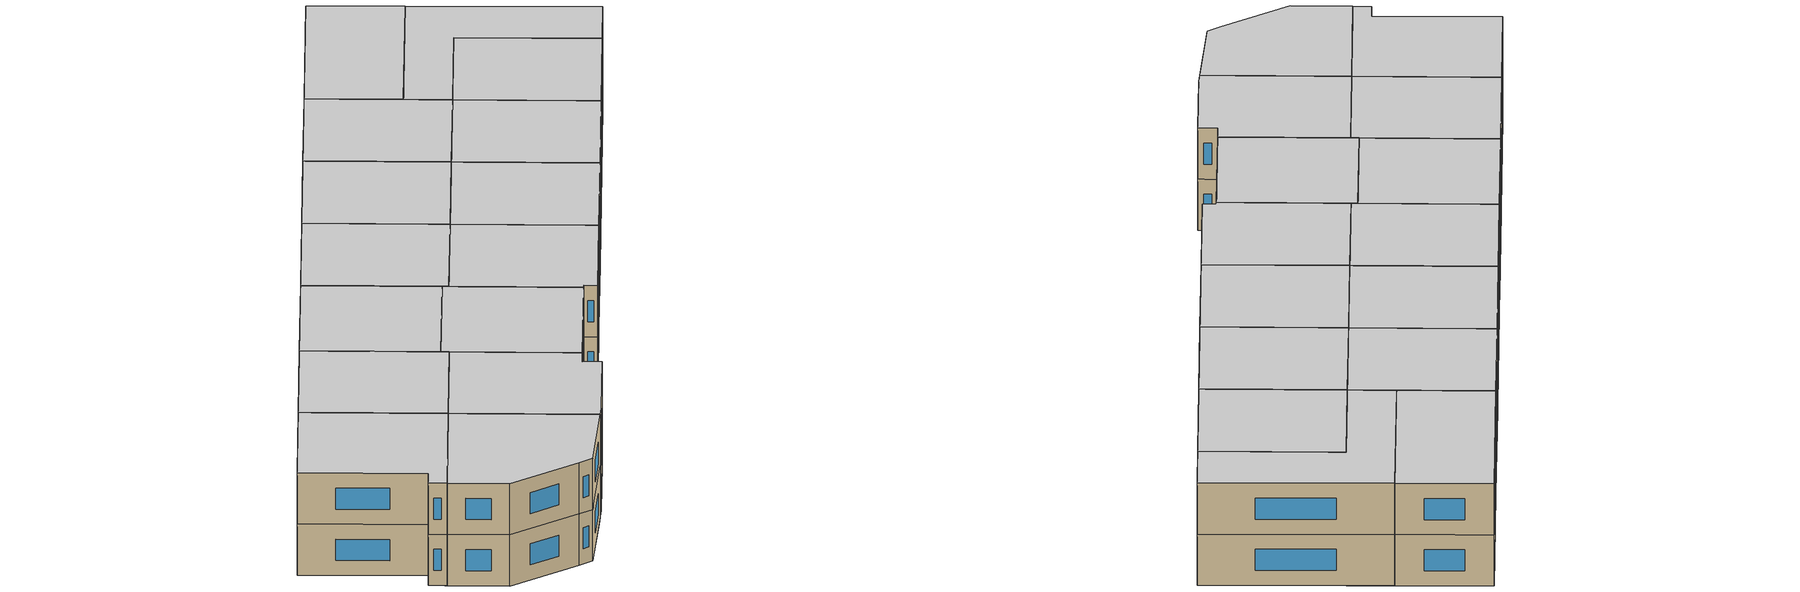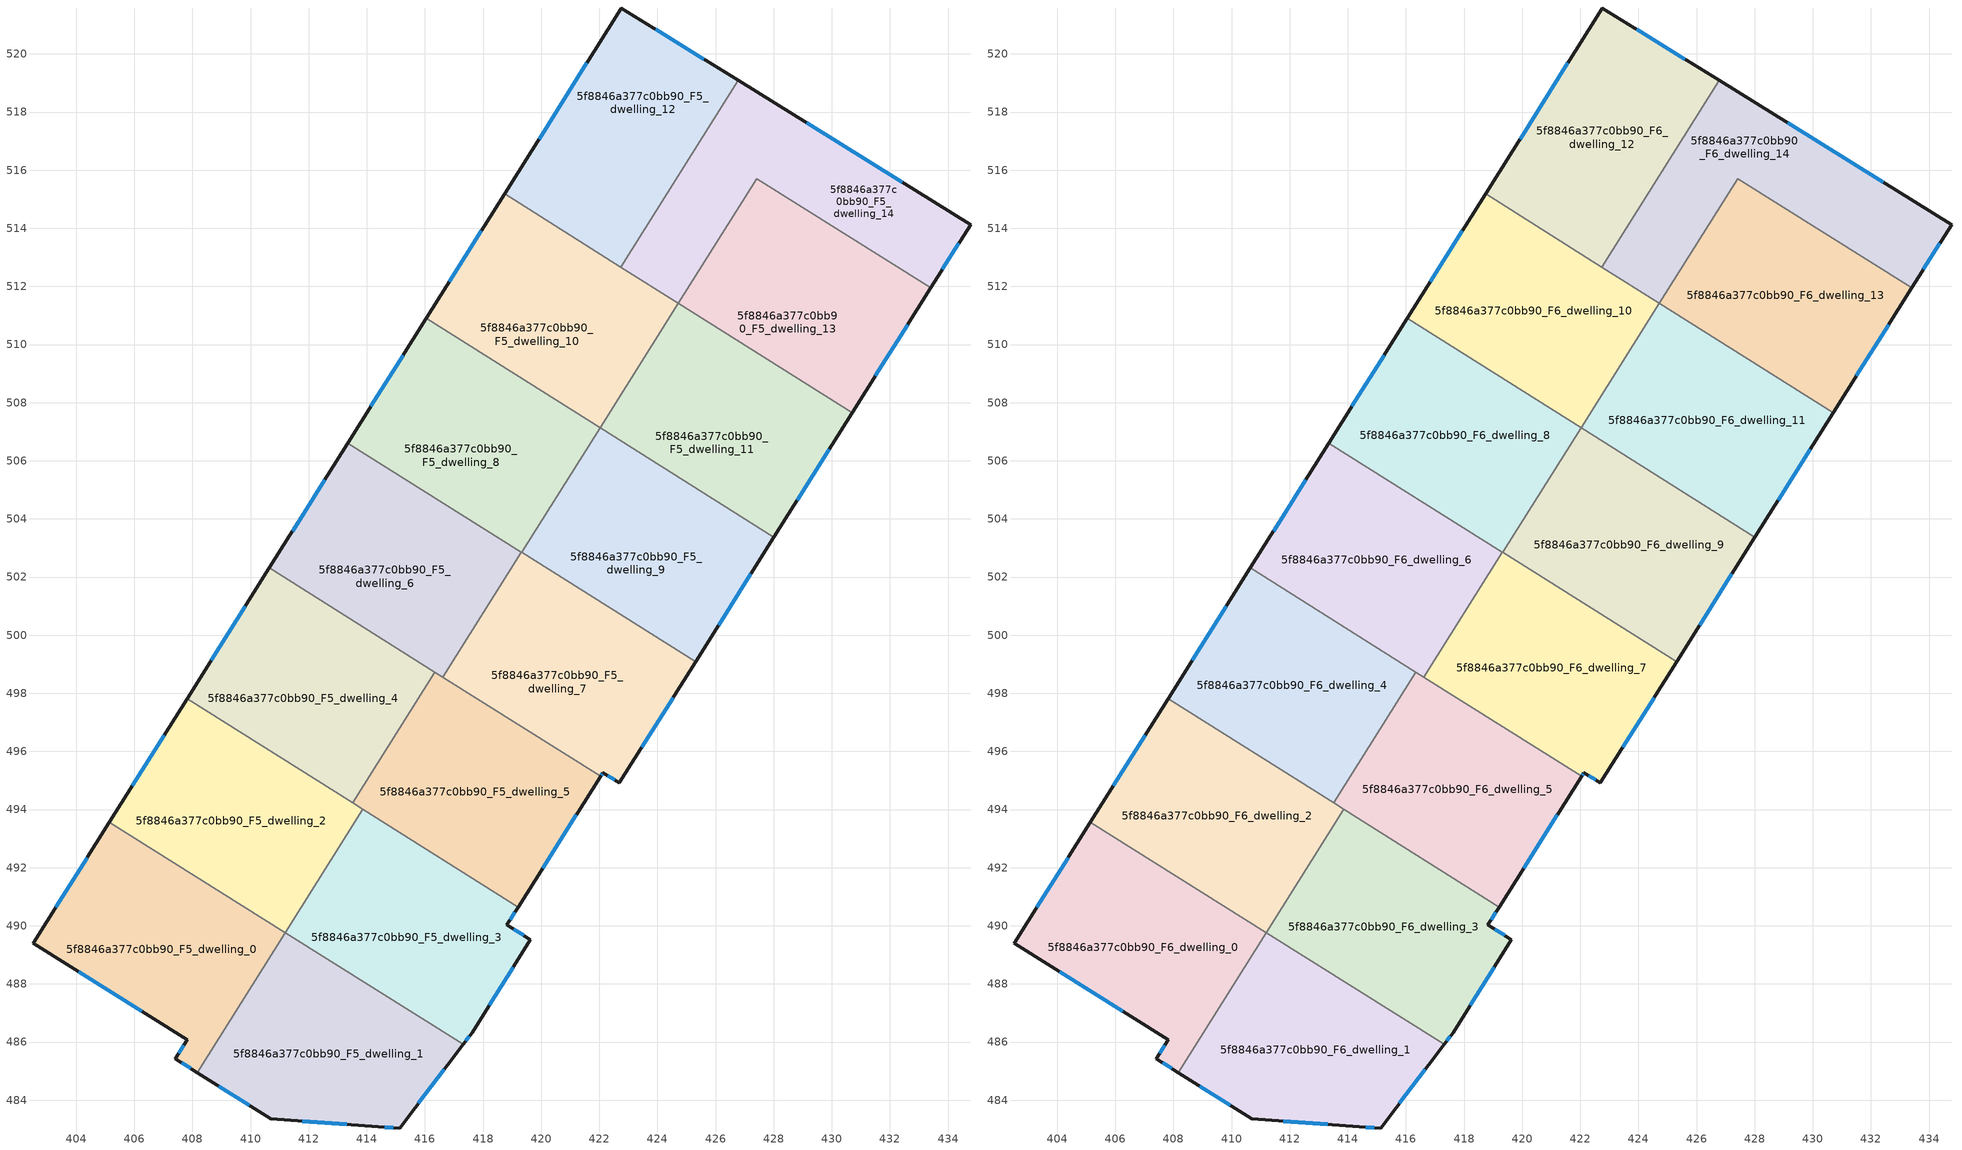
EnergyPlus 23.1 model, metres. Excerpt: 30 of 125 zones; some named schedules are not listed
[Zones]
5f8846a377c0bb90_F5_dwelling_0
 floor to 5f8846a377c0bb90_F4_dwelling_8 (EU_floor_Construction): 410.98,489.61 408.08,485 407.41,485.43 407.82,486.08 402.53,489.41 405.02,493.36 z15
 floor to 5f8846a377c0bb90_F4_dwelling_9 (EU_floor_Construction): 411.11,489.82 410.98,489.61 405.02,493.36 405.15,493.57 z15
 floor adiabatic (EU_floor_Construction): 411.19,489.76 408.17,484.95 408.08,485 411.11,489.82 z15
 wall outside (EU_wall_Construction): 405.15,493.57 402.53,489.41 407.82,486.08 407.41,485.43 408.17,484.95 z15:18
 wall to 5f8846a377c0bb90_F5_dwelling_1 (EU_wall_Construction): 408.17,484.95 411.19,489.76 z15:18
 wall to 5f8846a377c0bb90_F5_dwelling_2 (EU_wall_Construction): 411.19,489.77 405.15,493.57 z15:18
 window (EU_Window_Construction): 407.63,485.29 407.94,485.09 / 407.69,485.89 407.53,485.62 / 404.09,488.42 406.26,487.06 / 404.38,492.34 403.3,490.63 z15.88:17.12
5f8846a377c0bb90_F5_dwelling_1
 floor to 5f8846a377c0bb90_F4_dwelling_0 (EU_floor_Construction): 417.08,485.61 415.14,483.04 414.4,483.08 410.69,483.36 408.17,484.95 410.99,489.44 z15
 floor adiabatic (EU_floor_Construction): 417.31,485.92 417.08,485.61 410.99,489.44 411.19,489.76 z15
 wall outside (EU_wall_Construction): 408.17,484.95 410.69,483.36 414.4,483.08 415.14,483.04 417.31,485.92 z15:18
 wall to 5f8846a377c0bb90_F5_dwelling_3 (EU_wall_Construction): 417.31,485.92 411.19,489.76 z15:18
 window (EU_Window_Construction): 414.62,483.07 414.92,483.05 / 411.79,483.28 413.31,483.16 / 408.91,484.48 409.95,483.83 / 415.78,483.89 416.67,485.07 z15.88:17.12
5f8846a377c0bb90_F5_dwelling_10
 floor to 5f8846a377c0bb90_F4_dwelling_13 (EU_floor_Construction): 423.67,509.78 422.01,507.15 416.05,510.9 417.7,513.53 z15
 floor to 5f8846a377c0bb90_F4_dwelling_14 (EU_floor_Construction): 424.71,511.43 423.67,509.78 417.7,513.53 418.74,515.18 z15
 floor to 5f8846a377c0bb90_F4_dwelling_6 (EU_floor_Construction): 424.72,511.42 423.74,509.86 423.72,509.87 424.71,511.43 z15
 floor adiabatic (EU_floor_Construction): 423.74,509.86 422.03,507.13 422.01,507.15 423.72,509.87 z15
 wall outside (EU_wall_Construction): 418.74,515.18 416.05,510.9 z15:18
 wall to 5f8846a377c0bb90_F5_dwelling_11 (EU_wall_Construction): 422.03,507.13 424.72,511.42 z15:18
 wall to 5f8846a377c0bb90_F5_dwelling_8 (EU_wall_Construction): 416.05,510.9 422.03,507.13 z15:18
 wall to 5f8846a377c0bb90_F5_dwelling_12 (EU_wall_Construction): 422.75,512.67 418.74,515.18 z15:18
 wall to 5f8846a377c0bb90_F5_dwelling_14 (EU_wall_Construction): 424.72,511.42 422.75,512.67 z15:18
 window (EU_Window_Construction): 417.95,513.92 416.84,512.16 z15.88:17.12
5f8846a377c0bb90_F5_dwelling_11
 floor adiabatic (EU_floor_Construction): 429.73,506.1 428.01,503.37 422.03,507.13 423.74,509.86 z15
 floor to 5f8846a377c0bb90_F4_dwelling_6 (EU_floor_Construction): 430.71,507.66 429.73,506.1 423.74,509.86 424.72,511.42 z15
 wall outside (EU_wall_Construction): 428.01,503.37 430.71,507.66 z15:18
 wall to 5f8846a377c0bb90_F5_dwelling_13 (EU_wall_Construction): 430.71,507.66 424.72,511.42 z15:18
 wall to 5f8846a377c0bb90_F5_dwelling_9 (EU_wall_Construction): 422.03,507.13 428.01,503.37 z15:18
 window (EU_Window_Construction): 428.81,504.64 429.91,506.39 z15.88:17.12
5f8846a377c0bb90_F5_dwelling_12
 floor to 5f8846a377c0bb90_F4_dwelling_15 (EU_floor_Construction): 426.78,519.09 424.24,515.05 420.24,517.56 422.76,521.58 z15
 floor to 5f8846a377c0bb90_F4_dwelling_14 (EU_floor_Construction): 424.24,515.05 422.75,512.67 418.74,515.18 420.24,517.56 z15
 wall outside (EU_wall_Construction): 426.78,519.09 422.76,521.58 418.74,515.18 z15:18
 wall to 5f8846a377c0bb90_F5_dwelling_14 (EU_wall_Construction): 422.75,512.67 426.78,519.09 z15:18
 window (EU_Window_Construction): 425.6,519.82 423.95,520.84 / 421.58,519.69 419.93,517.07 z15.88:17.12
5f8846a377c0bb90_F5_dwelling_13
 floor to 5f8846a377c0bb90_F4_dwelling_6 (EU_floor_Construction): 432.25,510.1 430.71,507.66 424.72,511.42 426.26,513.87 z15
 floor to 5f8846a377c0bb90_F4_dwelling_7 (EU_floor_Construction): 433.41,511.95 432.25,510.1 426.26,513.87 427.42,515.71 z15
 wall outside (EU_wall_Construction): 430.71,507.66 433.41,511.95 z15:18
 wall to 5f8846a377c0bb90_F5_dwelling_14 (EU_wall_Construction): 433.41,511.95 427.42,515.71 424.72,511.42 z15:18
 window (EU_Window_Construction): 431.5,508.92 432.61,510.68 z15.88:17.12
5f8846a377c0bb90_F5_dwelling_14
 floor to 5f8846a377c0bb90_F4_dwelling_7 (EU_floor_Construction): 434.78,514.13 433.41,511.95 427.42,515.71 426.26,513.87 426.24,513.88 428.75,517.87 z15
 floor to 5f8846a377c0bb90_F4_dwelling_15 (EU_floor_Construction): 428.75,517.87 426.2,513.81 424.24,515.05 426.78,519.09 z15
 floor to 5f8846a377c0bb90_F4_dwelling_14 (EU_floor_Construction): 426.2,513.81 424.71,511.43 422.75,512.67 424.24,515.05 z15
 floor to 5f8846a377c0bb90_F4_dwelling_6 (EU_floor_Construction): 426.26,513.87 424.72,511.42 424.71,511.43 426.25,513.88 z15
 wall outside (EU_wall_Construction): 433.41,511.95 434.78,514.13 426.78,519.09 z15:18
 window (EU_Window_Construction): 432.42,515.59 429.14,517.62 / 433.81,512.59 434.37,513.48 z15.88:17.12
5f8846a377c0bb90_F5_dwelling_2
 floor to 5f8846a377c0bb90_F4_dwelling_9 (EU_floor_Construction): 413.52,493.65 411.11,489.82 405.15,493.57 407.56,497.4 z15
 floor adiabatic (EU_floor_Construction): 413.78,494.06 413.52,493.65 407.56,497.4 407.82,497.81 z15
 floor to 5f8846a377c0bb90_F4_dwelling_2 (EU_floor_Construction): 413.86,494.01 413.41,493.3 413.33,493.35 413.78,494.06 z15
 floor to 5f8846a377c0bb90_F4_dwelling_1 (EU_floor_Construction): 413.41,493.3 411.19,489.77 411.11,489.82 413.33,493.35 z15
 wall outside (EU_wall_Construction): 407.82,497.81 405.15,493.57 z15:18
 wall to 5f8846a377c0bb90_F5_dwelling_3 (EU_wall_Construction): 411.19,489.77 413.86,494.01 z15:18
 wall to 5f8846a377c0bb90_F5_dwelling_4 (EU_wall_Construction): 413.51,494.23 407.82,497.81 z15:18
 wall to 5f8846a377c0bb90_F5_dwelling_5 (EU_wall_Construction): 413.86,494.01 413.51,494.23 z15:18
 window (EU_Window_Construction): 407.03,496.56 405.93,494.82 z15.88:17.12
5f8846a377c0bb90_F5_dwelling_3
 floor to 5f8846a377c0bb90_F4_dwelling_1 (EU_floor_Construction): 419.57,489.43 417.62,486.33 417.31,485.92 411.19,489.77 413.41,493.3 z15
 floor to 5f8846a377c0bb90_F4_dwelling_2 (EU_floor_Construction): 419.21,490.64 418.82,490.03 419.63,489.52 419.57,489.43 413.41,493.3 413.86,494.01 z15
 wall outside (EU_wall_Construction): 417.31,485.92 417.62,486.33 419.63,489.52 418.82,490.03 419.21,490.64 z15:18
 wall to 5f8846a377c0bb90_F5_dwelling_5 (EU_wall_Construction): 419.21,490.64 413.86,494.01 z15:18
 window (EU_Window_Construction): 419.39,489.67 419.06,489.88 / 418.22,487.27 419.04,488.58 / 417.4,486.04 417.53,486.21 / 418.94,490.21 419.1,490.46 z15.88:17.12
5f8846a377c0bb90_F5_dwelling_4
 floor adiabatic (EU_floor_Construction): 415.79,497.85 413.51,494.23 407.82,497.81 410.09,501.43 z15
 floor to 5f8846a377c0bb90_F4_dwelling_11 (EU_floor_Construction): 416.35,498.73 415.79,497.85 410.09,501.43 410.65,502.31 z15
 wall outside (EU_wall_Construction): 410.65,502.31 407.82,497.81 z15:18
 wall to 5f8846a377c0bb90_F5_dwelling_5 (EU_wall_Construction): 413.51,494.23 416.35,498.73 z15:18
 wall to 5f8846a377c0bb90_F5_dwelling_6 (EU_wall_Construction): 416.35,498.73 410.65,502.31 z15:18
 window (EU_Window_Construction): 409.81,500.99 408.65,499.14 z15.88:17.12
5f8846a377c0bb90_F5_dwelling_5
 floor to 5f8846a377c0bb90_F4_dwelling_11 (EU_floor_Construction): 416.61,498.56 416.06,497.68 415.79,497.85 416.35,498.73 z15
 floor adiabatic (EU_floor_Construction): 422.04,495.15 419.21,490.64 413.51,494.23 415.79,497.85 416.06,497.68 416.61,498.56 z15
 wall outside (EU_wall_Construction): 419.21,490.64 422.04,495.15 z15:18
 wall to 5f8846a377c0bb90_F5_dwelling_7 (EU_wall_Construction): 422.04,495.15 416.62,498.56 z15:18
 wall to 5f8846a377c0bb90_F5_dwelling_6 (EU_wall_Construction): 416.62,498.56 416.35,498.73 z15:18
 window (EU_Window_Construction): 420.05,491.97 421.21,493.82 z15.88:17.12
5f8846a377c0bb90_F5_dwelling_6
 floor to 5f8846a377c0bb90_F4_dwelling_11 (EU_floor_Construction): 418.59,501.71 416.61,498.56 410.65,502.31 412.63,505.46 z15
 floor to 5f8846a377c0bb90_F4_dwelling_12 (EU_floor_Construction): 419.31,502.86 418.59,501.71 412.63,505.46 413.35,506.61 z15
 floor to 5f8846a377c0bb90_F4_dwelling_3 (EU_floor_Construction): 418.7,501.85 416.62,498.56 416.61,498.56 418.68,501.86 z15
 floor to 5f8846a377c0bb90_F4_dwelling_4 (EU_floor_Construction): 419.32,502.85 418.7,501.85 418.68,501.86 419.31,502.86 z15
 wall outside (EU_wall_Construction): 413.35,506.61 410.65,502.31 z15:18
 wall to 5f8846a377c0bb90_F5_dwelling_7 (EU_wall_Construction): 416.62,498.56 419.32,502.85 z15:18
 wall to 5f8846a377c0bb90_F5_dwelling_8 (EU_wall_Construction): 419.32,502.85 413.35,506.61 z15:18
 window (EU_Window_Construction): 412.55,505.34 411.45,503.58 z15.88:17.12
5f8846a377c0bb90_F5_dwelling_7
 floor to 5f8846a377c0bb90_F4_dwelling_3 (EU_floor_Construction): 424.69,498.08 422.69,494.91 422.12,495.27 422.04,495.15 416.62,498.56 418.7,501.85 z15
 floor to 5f8846a377c0bb90_F4_dwelling_4 (EU_floor_Construction): 425.31,499.08 424.69,498.08 418.7,501.85 419.32,502.85 z15
 wall outside (EU_wall_Construction): 422.04,495.15 422.12,495.27 422.69,494.91 425.31,499.08 z15:18
 wall to 5f8846a377c0bb90_F5_dwelling_9 (EU_wall_Construction): 425.31,499.08 419.33,502.85 z15:18
 window (EU_Window_Construction): 423.47,496.14 424.54,497.85 / 422.29,495.17 422.52,495.02 / 422.07,495.18 422.1,495.24 z15.88:17.12
5f8846a377c0bb90_F5_dwelling_8
 floor to 5f8846a377c0bb90_F4_dwelling_12 (EU_floor_Construction): 421.13,505.75 419.31,502.86 413.35,506.61 415.17,509.5 z15
 floor to 5f8846a377c0bb90_F4_dwelling_13 (EU_floor_Construction): 422.01,507.15 421.13,505.75 415.17,509.5 416.05,510.9 z15
 floor to 5f8846a377c0bb90_F4_dwelling_4 (EU_floor_Construction): 421.22,505.85 419.33,502.85 419.31,502.86 421.2,505.86 z15
 floor adiabatic (EU_floor_Construction): 422.03,507.13 421.22,505.85 421.21,505.86 422.01,507.15 z15
 wall outside (EU_wall_Construction): 416.05,510.9 413.35,506.61 z15:18
 wall to 5f8846a377c0bb90_F5_dwelling_9 (EU_wall_Construction): 419.33,502.85 422.03,507.13 z15:18
 window (EU_Window_Construction): 415.25,509.63 414.14,507.87 z15.88:17.12
5f8846a377c0bb90_F5_dwelling_9
 floor to 5f8846a377c0bb90_F4_dwelling_4 (EU_floor_Construction): 427.21,502.09 425.31,499.08 419.33,502.85 421.22,505.85 z15
 floor to 5f8846a377c0bb90_F4_dwelling_5 (EU_floor_Construction): 428.01,503.37 427.21,502.09 421.22,505.85 422.03,507.13 z15
 wall outside (EU_wall_Construction): 425.31,499.08 428.01,503.37 z15:18
 window (EU_Window_Construction): 426.11,500.35 427.22,502.11 z15.88:17.12
5f8846a377c0bb90_F6_dwelling_0
 floor to 5f8846a377c0bb90_F5_dwelling_0 (EU_floor_Construction): 411.19,489.76 408.17,484.95 407.41,485.43 407.82,486.08 402.53,489.41 405.15,493.57 z18
 wall outside (EU_wall_Construction): 405.15,493.57 402.53,489.41 407.82,486.08 407.41,485.43 408.17,484.95 z18:21
 wall to 5f8846a377c0bb90_F6_dwelling_1 (EU_wall_Construction): 408.17,484.95 411.19,489.76 z18:21
 wall to 5f8846a377c0bb90_F6_dwelling_2 (EU_wall_Construction): 411.19,489.77 405.15,493.57 z18:21
 window (EU_Window_Construction): 407.63,485.29 407.94,485.09 / 407.69,485.89 407.53,485.62 / 404.09,488.42 406.26,487.06 / 404.38,492.34 403.3,490.63 z18.88:20.12
 ceiling to 5f8846a377c0bb90_F7_dwelling_0 (EU_floor_Construction): 408.17,484.95 411.19,489.76 405.15,493.57 402.53,489.41 407.82,486.08 407.41,485.43 z21
5f8846a377c0bb90_F6_dwelling_1
 floor to 5f8846a377c0bb90_F5_dwelling_1 (EU_floor_Construction): 417.31,485.92 415.14,483.04 414.4,483.08 410.69,483.36 408.17,484.95 411.19,489.76 z18
 wall outside (EU_wall_Construction): 408.17,484.95 410.69,483.36 414.4,483.08 415.14,483.04 417.31,485.92 z18:21
 wall to 5f8846a377c0bb90_F6_dwelling_3 (EU_wall_Construction): 417.31,485.92 411.19,489.76 z18:21
 window (EU_Window_Construction): 414.62,483.07 414.92,483.05 / 411.79,483.28 413.31,483.16 / 408.91,484.48 409.95,483.83 / 415.78,483.89 416.67,485.07 z18.88:20.12
 ceiling to 5f8846a377c0bb90_F7_dwelling_1 (EU_floor_Construction): 415.14,483.04 417.31,485.92 411.19,489.76 408.17,484.95 410.69,483.36 414.4,483.08 z21
5f8846a377c0bb90_F6_dwelling_10
 floor to 5f8846a377c0bb90_F5_dwelling_10 (EU_floor_Construction): 424.72,511.42 422.03,507.13 416.05,510.9 418.74,515.18 z18
 wall outside (EU_wall_Construction): 418.74,515.18 416.05,510.9 z18:21
 wall to 5f8846a377c0bb90_F6_dwelling_11 (EU_wall_Construction): 422.03,507.13 424.72,511.42 z18:21
 wall to 5f8846a377c0bb90_F6_dwelling_8 (EU_wall_Construction): 416.05,510.9 422.03,507.13 z18:21
 wall to 5f8846a377c0bb90_F6_dwelling_12 (EU_wall_Construction): 422.75,512.67 418.74,515.18 z18:21
 wall to 5f8846a377c0bb90_F6_dwelling_14 (EU_wall_Construction): 424.72,511.42 422.75,512.67 z18:21
 window (EU_Window_Construction): 417.95,513.92 416.84,512.16 z18.88:20.12
 ceiling to 5f8846a377c0bb90_F7_dwelling_10 (EU_floor_Construction): 422.03,507.13 424.72,511.42 418.74,515.18 416.05,510.9 z21
5f8846a377c0bb90_F6_dwelling_11
 floor to 5f8846a377c0bb90_F5_dwelling_11 (EU_floor_Construction): 430.71,507.66 428.01,503.37 422.03,507.13 424.72,511.42 z18
 wall outside (EU_wall_Construction): 428.01,503.37 430.71,507.66 z18:21
 wall to 5f8846a377c0bb90_F6_dwelling_13 (EU_wall_Construction): 430.71,507.66 424.72,511.42 z18:21
 wall to 5f8846a377c0bb90_F6_dwelling_9 (EU_wall_Construction): 422.03,507.13 428.01,503.37 z18:21
 window (EU_Window_Construction): 428.81,504.64 429.91,506.39 z18.88:20.12
 ceiling to 5f8846a377c0bb90_F7_dwelling_11 (EU_floor_Construction): 428.01,503.37 430.71,507.66 424.72,511.42 422.03,507.13 z21
5f8846a377c0bb90_F6_dwelling_12
 floor to 5f8846a377c0bb90_F5_dwelling_12 (EU_floor_Construction): 426.78,519.09 422.75,512.67 418.74,515.18 422.76,521.58 z18
 wall outside (EU_wall_Construction): 426.78,519.09 422.76,521.58 418.74,515.18 z18:21
 wall to 5f8846a377c0bb90_F6_dwelling_14 (EU_wall_Construction): 422.75,512.67 426.78,519.09 z18:21
 window (EU_Window_Construction): 425.6,519.82 423.95,520.84 / 421.58,519.69 419.93,517.07 z18.88:20.12
 ceiling to 5f8846a377c0bb90_F7_dwelling_12 (EU_floor_Construction): 422.75,512.67 426.78,519.09 422.76,521.58 418.74,515.18 z21
5f8846a377c0bb90_F6_dwelling_13
 floor to 5f8846a377c0bb90_F5_dwelling_13 (EU_floor_Construction): 433.41,511.95 430.71,507.66 424.72,511.42 427.42,515.71 z18
 wall outside (EU_wall_Construction): 430.71,507.66 433.41,511.95 z18:21
 wall to 5f8846a377c0bb90_F6_dwelling_14 (EU_wall_Construction): 433.41,511.95 427.42,515.71 424.72,511.42 z18:21
 window (EU_Window_Construction): 431.5,508.92 432.61,510.68 z18.88:20.12
 ceiling to 5f8846a377c0bb90_F7_dwelling_13 (EU_floor_Construction): 430.71,507.66 433.41,511.95 427.42,515.71 424.72,511.42 z21
5f8846a377c0bb90_F6_dwelling_14
 floor to 5f8846a377c0bb90_F5_dwelling_14 (EU_floor_Construction): 434.78,514.13 433.41,511.95 427.42,515.71 424.72,511.42 422.75,512.67 426.78,519.09 z18
 wall outside (EU_wall_Construction): 433.41,511.95 434.78,514.13 426.78,519.09 z18:21
 window (EU_Window_Construction): 432.42,515.59 429.14,517.62 / 433.81,512.59 434.37,513.48 z18.88:20.12
 ceiling to 5f8846a377c0bb90_F7_dwelling_14 (EU_floor_Construction): 433.41,511.95 434.78,514.13 426.78,519.09 422.75,512.67 424.72,511.42 427.42,515.71 z21
5f8846a377c0bb90_F6_dwelling_2
 floor to 5f8846a377c0bb90_F5_dwelling_2 (EU_floor_Construction): 413.86,494.01 411.19,489.77 405.15,493.57 407.82,497.81 z18
 wall outside (EU_wall_Construction): 407.82,497.81 405.15,493.57 z18:21
 wall to 5f8846a377c0bb90_F6_dwelling_3 (EU_wall_Construction): 411.19,489.77 413.86,494.01 z18:21
 wall to 5f8846a377c0bb90_F6_dwelling_4 (EU_wall_Construction): 413.51,494.23 407.82,497.81 z18:21
 wall to 5f8846a377c0bb90_F6_dwelling_5 (EU_wall_Construction): 413.86,494.01 413.51,494.23 z18:21
 window (EU_Window_Construction): 407.03,496.56 405.93,494.82 z18.88:20.12
 ceiling to 5f8846a377c0bb90_F7_dwelling_2 (EU_floor_Construction): 411.19,489.77 413.86,494.01 407.82,497.81 405.15,493.57 z21
5f8846a377c0bb90_F6_dwelling_3
 floor to 5f8846a377c0bb90_F5_dwelling_3 (EU_floor_Construction): 419.21,490.64 418.82,490.03 419.63,489.52 417.62,486.33 417.31,485.92 411.19,489.77 413.86,494.01 z18
 wall outside (EU_wall_Construction): 417.31,485.92 417.62,486.33 419.63,489.52 418.82,490.03 419.21,490.64 z18:21
 wall to 5f8846a377c0bb90_F6_dwelling_5 (EU_wall_Construction): 419.21,490.64 413.86,494.01 z18:21
 window (EU_Window_Construction): 419.39,489.67 419.06,489.88 / 418.22,487.27 419.04,488.58 / 417.4,486.04 417.53,486.21 / 418.94,490.21 419.1,490.46 z18.88:20.12
 ceiling to 5f8846a377c0bb90_F7_dwelling_3 (EU_floor_Construction): 417.62,486.33 419.63,489.52 418.82,490.03 419.21,490.64 413.86,494.01 411.19,489.77 417.31,485.92 z21
5f8846a377c0bb90_F6_dwelling_4
 floor to 5f8846a377c0bb90_F5_dwelling_4 (EU_floor_Construction): 416.35,498.73 413.51,494.23 407.82,497.81 410.65,502.31 z18
 wall outside (EU_wall_Construction): 410.65,502.31 407.82,497.81 z18:21
 wall to 5f8846a377c0bb90_F6_dwelling_5 (EU_wall_Construction): 413.51,494.23 416.35,498.73 z18:21
 wall to 5f8846a377c0bb90_F6_dwelling_6 (EU_wall_Construction): 416.35,498.73 410.65,502.31 z18:21
 window (EU_Window_Construction): 409.81,500.99 408.65,499.14 z18.88:20.12
 ceiling to 5f8846a377c0bb90_F7_dwelling_4 (EU_floor_Construction): 413.51,494.23 416.35,498.73 410.65,502.31 407.82,497.81 z21
5f8846a377c0bb90_F6_dwelling_5
 floor to 5f8846a377c0bb90_F5_dwelling_5 (EU_floor_Construction): 422.04,495.15 419.21,490.64 413.51,494.23 416.35,498.73 z18
 wall outside (EU_wall_Construction): 419.21,490.64 422.04,495.15 z18:21
 wall to 5f8846a377c0bb90_F6_dwelling_7 (EU_wall_Construction): 422.04,495.15 416.62,498.56 z18:21
 wall to 5f8846a377c0bb90_F6_dwelling_6 (EU_wall_Construction): 416.62,498.56 416.35,498.73 z18:21
 window (EU_Window_Construction): 420.05,491.97 421.21,493.82 z18.88:20.12
 ceiling to 5f8846a377c0bb90_F7_dwelling_5 (EU_floor_Construction): 419.21,490.64 422.04,495.15 416.35,498.73 413.51,494.23 z21
5f8846a377c0bb90_F6_dwelling_6
 floor to 5f8846a377c0bb90_F5_dwelling_6 (EU_floor_Construction): 419.32,502.85 416.62,498.56 410.65,502.31 413.35,506.61 z18
 wall outside (EU_wall_Construction): 413.35,506.61 410.65,502.31 z18:21
 wall to 5f8846a377c0bb90_F6_dwelling_7 (EU_wall_Construction): 416.62,498.56 419.32,502.85 z18:21
 wall to 5f8846a377c0bb90_F6_dwelling_8 (EU_wall_Construction): 419.32,502.85 413.35,506.61 z18:21
 window (EU_Window_Construction): 412.55,505.34 411.45,503.58 z18.88:20.12
 ceiling to 5f8846a377c0bb90_F7_dwelling_6 (EU_floor_Construction): 416.62,498.56 419.32,502.85 413.35,506.61 410.65,502.31 z21
5f8846a377c0bb90_F6_dwelling_7
 floor to 5f8846a377c0bb90_F5_dwelling_7 (EU_floor_Construction): 425.31,499.08 422.69,494.91 422.12,495.27 422.04,495.15 416.62,498.56 419.32,502.85 z18
 wall outside (EU_wall_Construction): 422.04,495.15 422.12,495.27 422.69,494.91 425.31,499.08 z18:21
 wall to 5f8846a377c0bb90_F6_dwelling_9 (EU_wall_Construction): 425.31,499.08 419.33,502.85 z18:21
 window (EU_Window_Construction): 423.47,496.14 424.54,497.85 / 422.29,495.17 422.52,495.02 / 422.07,495.18 422.1,495.24 z18.88:20.12
 ceiling to 5f8846a377c0bb90_F7_dwelling_7 (EU_floor_Construction): 422.69,494.91 425.31,499.08 419.32,502.85 416.62,498.56 422.04,495.15 422.12,495.27 z21
5f8846a377c0bb90_F6_dwelling_8
 floor to 5f8846a377c0bb90_F5_dwelling_8 (EU_floor_Construction): 422.03,507.13 419.33,502.85 413.35,506.61 416.05,510.9 z18
 wall outside (EU_wall_Construction): 416.05,510.9 413.35,506.61 z18:21
 wall to 5f8846a377c0bb90_F6_dwelling_9 (EU_wall_Construction): 419.33,502.85 422.03,507.13 z18:21
 window (EU_Window_Construction): 415.25,509.63 414.14,507.87 z18.88:20.12
 ceiling to 5f8846a377c0bb90_F7_dwelling_8 (EU_floor_Construction): 419.33,502.85 422.03,507.13 416.05,510.9 413.35,506.61 z21
5f8846a377c0bb90_F6_dwelling_9
 floor to 5f8846a377c0bb90_F5_dwelling_9 (EU_floor_Construction): 428.01,503.37 425.31,499.08 419.33,502.85 422.03,507.13 z18
 wall outside (EU_wall_Construction): 425.31,499.08 428.01,503.37 z18:21
 window (EU_Window_Construction): 426.11,500.35 427.22,502.11 z18.88:20.12
 ceiling to 5f8846a377c0bb90_F7_dwelling_9 (EU_floor_Construction): 425.31,499.08 428.01,503.37 422.03,507.13 419.33,502.85 z21
[Building]
EU S2 Campaign: North Axis=0; Terrain=City; Solar Distribution=FullExterior
[Site:Location]
Montreal-Trudeau.Intl.AP: Latitude=45.4667; Longitude=-73.75; Time Zone=-5; Elevation=36
[SizingPeriod:WeatherFileDays]
AnnualSizingPeriod: Begin Month=1; Begin Day of Month=1; End Month=12; End Day of Month=31; Day of Week for Start Day=Monday; Use Weather File Daylight Saving Period=No; Use Weather File Rain and Snow Indicators=No
[MATERIAL]
EU_InternalMass_Material: Roughness=MediumRough; Thickness=0.1; Conductivity=1; Density=1800; Specific Heat=900; Thermal Absorptance=0.9; Solar Absorptance=0.7; Visible Absorptance=0.7
[MATERIAL:NOMASS] Roughness=MediumRough; Thermal Absorptance=0.9; Solar Absorptance=0.7; Visible Absorptance=0.7
Name | Thermal Resistance
EU_wall_NoMass | 1.609
EU_floor_NoMass | 1.35572
[WINDOWMATERIAL:SIMPLEGLAZINGSYSTEM]
EU_Window_SimpleGlazing: UFactor=2.99806; Solar Heat Gain Coefficient=0.8; Visible Transmittance=0.8
[CONSTRUCTION]
EU_wall_Construction: EU_wall_NoMass
EU_floor_Construction: EU_floor_NoMass
EU_Window_Construction: EU_Window_SimpleGlazing
EU_InternalMass_Construction: EU_InternalMass_Material
[ZONE] Type=1; Multiplier=1; Ceiling Height=autocalculate; Floor Area=autocalculate; Part of Total Floor Area=Yes
Name | Volume
5f8846a377c0bb90_F5_dwelling_0; 5f8846a377c0bb90_F6_dwelling_0; 5f8846a377c0bb90_F5_dwelling_8; 5f8846a377c0bb90_F6_dwelling_8 | 107.405
5f8846a377c0bb90_F5_dwelling_1; 5f8846a377c0bb90_F6_dwelling_1; 5f8846a377c0bb90_F5_dwelling_3; 5f8846a377c0bb90_F6_dwelling_3 | 107.41
5f8846a377c0bb90_F5_dwelling_10; 5f8846a377c0bb90_F6_dwelling_10 | 107.392
5f8846a377c0bb90_F5_dwelling_11; 5f8846a377c0bb90_F6_dwelling_11; 5f8846a377c0bb90_F5_dwelling_7; 5f8846a377c0bb90_F6_dwelling_7; 5f8846a377c0bb90_F5_dwelling_9; 5f8846a377c0bb90_F6_dwelling_9 | 107.412
5f8846a377c0bb90_F5_dwelling_12; 5f8846a377c0bb90_F6_dwelling_12 | 107.418
5f8846a377c0bb90_F5_dwelling_13; 5f8846a377c0bb90_F6_dwelling_13; 5f8846a377c0bb90_F5_dwelling_5; 5f8846a377c0bb90_F6_dwelling_5 | 107.411
5f8846a377c0bb90_F5_dwelling_14; 5f8846a377c0bb90_F6_dwelling_14 | 107.391
5f8846a377c0bb90_F5_dwelling_2; 5f8846a377c0bb90_F6_dwelling_2 | 107.4
5f8846a377c0bb90_F5_dwelling_4; 5f8846a377c0bb90_F6_dwelling_4 | 107.385
5f8846a377c0bb90_F5_dwelling_6; 5f8846a377c0bb90_F6_dwelling_6 | 107.401
[INTERNALMASS] Construction=EU_InternalMass_Construction
Name | Zone or ZoneList | Surface Area
5f8846a377c0bb90_F5_dwelling_0_EU_InternalMass | 5f8846a377c0bb90_F5_dwelling_0 | 35.8029
5f8846a377c0bb90_F5_dwelling_1_EU_InternalMass | 5f8846a377c0bb90_F5_dwelling_1 | 35.8026
5f8846a377c0bb90_F5_dwelling_2_EU_InternalMass | 5f8846a377c0bb90_F5_dwelling_2 | 35.801
5f8846a377c0bb90_F5_dwelling_3_EU_InternalMass | 5f8846a377c0bb90_F5_dwelling_3 | 35.8042
5f8846a377c0bb90_F5_dwelling_4_EU_InternalMass | 5f8846a377c0bb90_F5_dwelling_4 | 35.795
5f8846a377c0bb90_F5_dwelling_5_EU_InternalMass | 5f8846a377c0bb90_F5_dwelling_5 | 35.8021
5f8846a377c0bb90_F5_dwelling_6_EU_InternalMass | 5f8846a377c0bb90_F5_dwelling_6 | 35.8014
5f8846a377c0bb90_F5_dwelling_7_EU_InternalMass | 5f8846a377c0bb90_F5_dwelling_7 | 35.8043
5f8846a377c0bb90_F5_dwelling_8_EU_InternalMass | 5f8846a377c0bb90_F5_dwelling_8 | 35.8015
5f8846a377c0bb90_F5_dwelling_9_EU_InternalMass | 5f8846a377c0bb90_F5_dwelling_9 | 35.805
5f8846a377c0bb90_F5_dwelling_10_EU_InternalMass | 5f8846a377c0bb90_F5_dwelling_10 | 35.7975
5f8846a377c0bb90_F5_dwelling_11_EU_InternalMass | 5f8846a377c0bb90_F5_dwelling_11 | 35.8031
5f8846a377c0bb90_F5_dwelling_12_EU_InternalMass | 5f8846a377c0bb90_F5_dwelling_12 | 35.8044
5f8846a377c0bb90_F5_dwelling_13_EU_InternalMass | 5f8846a377c0bb90_F5_dwelling_13 | 35.8042
5f8846a377c0bb90_F5_dwelling_14_EU_InternalMass | 5f8846a377c0bb90_F5_dwelling_14 | 35.7973
5f8846a377c0bb90_F6_dwelling_0_EU_InternalMass | 5f8846a377c0bb90_F6_dwelling_0 | 35.8029
5f8846a377c0bb90_F6_dwelling_1_EU_InternalMass | 5f8846a377c0bb90_F6_dwelling_1 | 35.8026
5f8846a377c0bb90_F6_dwelling_2_EU_InternalMass | 5f8846a377c0bb90_F6_dwelling_2 | 35.801
5f8846a377c0bb90_F6_dwelling_3_EU_InternalMass | 5f8846a377c0bb90_F6_dwelling_3 | 35.8042
5f8846a377c0bb90_F6_dwelling_4_EU_InternalMass | 5f8846a377c0bb90_F6_dwelling_4 | 35.795
5f8846a377c0bb90_F6_dwelling_5_EU_InternalMass | 5f8846a377c0bb90_F6_dwelling_5 | 35.8021
5f8846a377c0bb90_F6_dwelling_6_EU_InternalMass | 5f8846a377c0bb90_F6_dwelling_6 | 35.8014
5f8846a377c0bb90_F6_dwelling_7_EU_InternalMass | 5f8846a377c0bb90_F6_dwelling_7 | 35.8043
5f8846a377c0bb90_F6_dwelling_8_EU_InternalMass | 5f8846a377c0bb90_F6_dwelling_8 | 35.8015
5f8846a377c0bb90_F6_dwelling_9_EU_InternalMass | 5f8846a377c0bb90_F6_dwelling_9 | 35.805
5f8846a377c0bb90_F6_dwelling_10_EU_InternalMass | 5f8846a377c0bb90_F6_dwelling_10 | 35.7975
5f8846a377c0bb90_F6_dwelling_11_EU_InternalMass | 5f8846a377c0bb90_F6_dwelling_11 | 35.8031
5f8846a377c0bb90_F6_dwelling_12_EU_InternalMass | 5f8846a377c0bb90_F6_dwelling_12 | 35.8044
5f8846a377c0bb90_F6_dwelling_13_EU_InternalMass | 5f8846a377c0bb90_F6_dwelling_13 | 35.8042
5f8846a377c0bb90_F6_dwelling_14_EU_InternalMass | 5f8846a377c0bb90_F6_dwelling_14 | 35.7973
[OTHEREQUIPMENT] Fuel Type=Electricity; Design Level Calculation Method=Watts/Area; Power per Zone Floor Area=1; Fraction Latent=0; Fraction Radiant=0; Fraction Lost=0; Carbon Dioxide Generation Rate=0; EndUse Subcategory=EU_Step8_InternalGains
Name | Zone or ZoneList or Space or SpaceList | Schedule
EU_Step8_InternalGain_5f8846a377c0bb90_F5_dwelling_0_f000 | 5f8846a377c0bb90_F5_dwelling_0 | EU_Step8_GainSchedule_5f8846a377c0bb90_F5_dwelling_0_f000
EU_Step8_InternalGain_5f8846a377c0bb90_F5_dwelling_1_f000 | 5f8846a377c0bb90_F5_dwelling_1 | EU_Step8_GainSchedule_5f8846a377c0bb90_F5_dwelling_1_f000
EU_Step8_InternalGain_5f8846a377c0bb90_F5_dwelling_2_f000 | 5f8846a377c0bb90_F5_dwelling_2 | EU_Step8_GainSchedule_5f8846a377c0bb90_F5_dwelling_2_f000
EU_Step8_InternalGain_5f8846a377c0bb90_F5_dwelling_3_f000 | 5f8846a377c0bb90_F5_dwelling_3 | EU_Step8_GainSchedule_5f8846a377c0bb90_F5_dwelling_3_f000
EU_Step8_InternalGain_5f8846a377c0bb90_F5_dwelling_4_f000 | 5f8846a377c0bb90_F5_dwelling_4 | EU_Step8_GainSchedule_5f8846a377c0bb90_F5_dwelling_4_f000
EU_Step8_InternalGain_5f8846a377c0bb90_F5_dwelling_5_f000 | 5f8846a377c0bb90_F5_dwelling_5 | EU_Step8_GainSchedule_5f8846a377c0bb90_F5_dwelling_5_f000
EU_Step8_InternalGain_5f8846a377c0bb90_F5_dwelling_6_f000 | 5f8846a377c0bb90_F5_dwelling_6 | EU_Step8_GainSchedule_5f8846a377c0bb90_F5_dwelling_6_f000
EU_Step8_InternalGain_5f8846a377c0bb90_F5_dwelling_7_f000 | 5f8846a377c0bb90_F5_dwelling_7 | EU_Step8_GainSchedule_5f8846a377c0bb90_F5_dwelling_7_f000
EU_Step8_InternalGain_5f8846a377c0bb90_F5_dwelling_8_f000 | 5f8846a377c0bb90_F5_dwelling_8 | EU_Step8_GainSchedule_5f8846a377c0bb90_F5_dwelling_8_f000
EU_Step8_InternalGain_5f8846a377c0bb90_F5_dwelling_9_f000 | 5f8846a377c0bb90_F5_dwelling_9 | EU_Step8_GainSchedule_5f8846a377c0bb90_F5_dwelling_9_f000
EU_Step8_InternalGain_5f8846a377c0bb90_F5_dwelling_10_f000 | 5f8846a377c0bb90_F5_dwelling_10 | EU_Step8_GainSchedule_5f8846a377c0bb90_F5_dwelling_10_f000
EU_Step8_InternalGain_5f8846a377c0bb90_F5_dwelling_11_f000 | 5f8846a377c0bb90_F5_dwelling_11 | EU_Step8_GainSchedule_5f8846a377c0bb90_F5_dwelling_11_f000
EU_Step8_InternalGain_5f8846a377c0bb90_F5_dwelling_12_f000 | 5f8846a377c0bb90_F5_dwelling_12 | EU_Step8_GainSchedule_5f8846a377c0bb90_F5_dwelling_12_f000
EU_Step8_InternalGain_5f8846a377c0bb90_F5_dwelling_13_f000 | 5f8846a377c0bb90_F5_dwelling_13 | EU_Step8_GainSchedule_5f8846a377c0bb90_F5_dwelling_13_f000
EU_Step8_InternalGain_5f8846a377c0bb90_F5_dwelling_14_f000 | 5f8846a377c0bb90_F5_dwelling_14 | EU_Step8_GainSchedule_5f8846a377c0bb90_F5_dwelling_14_f000
EU_Step8_InternalGain_5f8846a377c0bb90_F6_dwelling_0_f000 | 5f8846a377c0bb90_F6_dwelling_0 | EU_Step8_GainSchedule_5f8846a377c0bb90_F6_dwelling_0_f000
EU_Step8_InternalGain_5f8846a377c0bb90_F6_dwelling_1_f000 | 5f8846a377c0bb90_F6_dwelling_1 | EU_Step8_GainSchedule_5f8846a377c0bb90_F6_dwelling_1_f000
EU_Step8_InternalGain_5f8846a377c0bb90_F6_dwelling_2_f000 | 5f8846a377c0bb90_F6_dwelling_2 | EU_Step8_GainSchedule_5f8846a377c0bb90_F6_dwelling_2_f000
EU_Step8_InternalGain_5f8846a377c0bb90_F6_dwelling_3_f000 | 5f8846a377c0bb90_F6_dwelling_3 | EU_Step8_GainSchedule_5f8846a377c0bb90_F6_dwelling_3_f000
EU_Step8_InternalGain_5f8846a377c0bb90_F6_dwelling_4_f000 | 5f8846a377c0bb90_F6_dwelling_4 | EU_Step8_GainSchedule_5f8846a377c0bb90_F6_dwelling_4_f000
EU_Step8_InternalGain_5f8846a377c0bb90_F6_dwelling_5_f000 | 5f8846a377c0bb90_F6_dwelling_5 | EU_Step8_GainSchedule_5f8846a377c0bb90_F6_dwelling_5_f000
EU_Step8_InternalGain_5f8846a377c0bb90_F6_dwelling_6_f000 | 5f8846a377c0bb90_F6_dwelling_6 | EU_Step8_GainSchedule_5f8846a377c0bb90_F6_dwelling_6_f000
EU_Step8_InternalGain_5f8846a377c0bb90_F6_dwelling_7_f000 | 5f8846a377c0bb90_F6_dwelling_7 | EU_Step8_GainSchedule_5f8846a377c0bb90_F6_dwelling_7_f000
EU_Step8_InternalGain_5f8846a377c0bb90_F6_dwelling_8_f000 | 5f8846a377c0bb90_F6_dwelling_8 | EU_Step8_GainSchedule_5f8846a377c0bb90_F6_dwelling_8_f000
EU_Step8_InternalGain_5f8846a377c0bb90_F6_dwelling_9_f000 | 5f8846a377c0bb90_F6_dwelling_9 | EU_Step8_GainSchedule_5f8846a377c0bb90_F6_dwelling_9_f000
EU_Step8_InternalGain_5f8846a377c0bb90_F6_dwelling_10_f000 | 5f8846a377c0bb90_F6_dwelling_10 | EU_Step8_GainSchedule_5f8846a377c0bb90_F6_dwelling_10_f000
EU_Step8_InternalGain_5f8846a377c0bb90_F6_dwelling_11_f000 | 5f8846a377c0bb90_F6_dwelling_11 | EU_Step8_GainSchedule_5f8846a377c0bb90_F6_dwelling_11_f000
EU_Step8_InternalGain_5f8846a377c0bb90_F6_dwelling_12_f000 | 5f8846a377c0bb90_F6_dwelling_12 | EU_Step8_GainSchedule_5f8846a377c0bb90_F6_dwelling_12_f000
EU_Step8_InternalGain_5f8846a377c0bb90_F6_dwelling_13_f000 | 5f8846a377c0bb90_F6_dwelling_13 | EU_Step8_GainSchedule_5f8846a377c0bb90_F6_dwelling_13_f000
EU_Step8_InternalGain_5f8846a377c0bb90_F6_dwelling_14_f000 | 5f8846a377c0bb90_F6_dwelling_14 | EU_Step8_GainSchedule_5f8846a377c0bb90_F6_dwelling_14_f000
[ZONEVENTILATION:DESIGNFLOWRATE] Schedule=EU_AlwaysOn; Design Flow Rate Calculation Method=AirChanges/Hour; Air Changes per Hour=0.684414; Ventilation Type=Natural; Fan Pressure Rise=0; Fan Total Efficiency=1; Constant Term Coefficient=1; Temperature Term Coefficient=0; Velocity Term Coefficient=0; Velocity Squared Term Coefficient=0; Minimum Indoor Temperature=-100; Maximum Indoor Temperature=100; Delta Temperature=-100; Minimum Outdoor Temperature=-100; Maximum Outdoor Temperature=100; Maximum Wind Speed=40
Name | Zone or ZoneList or Space or SpaceList
EU_ConstantAir_5f8846a377c0bb90_F5_dwelling_0 | 5f8846a377c0bb90_F5_dwelling_0
EU_ConstantAir_5f8846a377c0bb90_F5_dwelling_1 | 5f8846a377c0bb90_F5_dwelling_1
EU_ConstantAir_5f8846a377c0bb90_F5_dwelling_2 | 5f8846a377c0bb90_F5_dwelling_2
EU_ConstantAir_5f8846a377c0bb90_F5_dwelling_3 | 5f8846a377c0bb90_F5_dwelling_3
EU_ConstantAir_5f8846a377c0bb90_F5_dwelling_4 | 5f8846a377c0bb90_F5_dwelling_4
EU_ConstantAir_5f8846a377c0bb90_F5_dwelling_5 | 5f8846a377c0bb90_F5_dwelling_5
EU_ConstantAir_5f8846a377c0bb90_F5_dwelling_6 | 5f8846a377c0bb90_F5_dwelling_6
EU_ConstantAir_5f8846a377c0bb90_F5_dwelling_7 | 5f8846a377c0bb90_F5_dwelling_7
EU_ConstantAir_5f8846a377c0bb90_F5_dwelling_8 | 5f8846a377c0bb90_F5_dwelling_8
EU_ConstantAir_5f8846a377c0bb90_F5_dwelling_9 | 5f8846a377c0bb90_F5_dwelling_9
EU_ConstantAir_5f8846a377c0bb90_F5_dwelling_10 | 5f8846a377c0bb90_F5_dwelling_10
EU_ConstantAir_5f8846a377c0bb90_F5_dwelling_11 | 5f8846a377c0bb90_F5_dwelling_11
EU_ConstantAir_5f8846a377c0bb90_F5_dwelling_12 | 5f8846a377c0bb90_F5_dwelling_12
EU_ConstantAir_5f8846a377c0bb90_F5_dwelling_13 | 5f8846a377c0bb90_F5_dwelling_13
EU_ConstantAir_5f8846a377c0bb90_F5_dwelling_14 | 5f8846a377c0bb90_F5_dwelling_14
EU_ConstantAir_5f8846a377c0bb90_F6_dwelling_0 | 5f8846a377c0bb90_F6_dwelling_0
EU_ConstantAir_5f8846a377c0bb90_F6_dwelling_1 | 5f8846a377c0bb90_F6_dwelling_1
EU_ConstantAir_5f8846a377c0bb90_F6_dwelling_2 | 5f8846a377c0bb90_F6_dwelling_2
EU_ConstantAir_5f8846a377c0bb90_F6_dwelling_3 | 5f8846a377c0bb90_F6_dwelling_3
EU_ConstantAir_5f8846a377c0bb90_F6_dwelling_4 | 5f8846a377c0bb90_F6_dwelling_4
EU_ConstantAir_5f8846a377c0bb90_F6_dwelling_5 | 5f8846a377c0bb90_F6_dwelling_5
EU_ConstantAir_5f8846a377c0bb90_F6_dwelling_6 | 5f8846a377c0bb90_F6_dwelling_6
EU_ConstantAir_5f8846a377c0bb90_F6_dwelling_7 | 5f8846a377c0bb90_F6_dwelling_7
EU_ConstantAir_5f8846a377c0bb90_F6_dwelling_8 | 5f8846a377c0bb90_F6_dwelling_8
EU_ConstantAir_5f8846a377c0bb90_F6_dwelling_9 | 5f8846a377c0bb90_F6_dwelling_9
EU_ConstantAir_5f8846a377c0bb90_F6_dwelling_10 | 5f8846a377c0bb90_F6_dwelling_10
EU_ConstantAir_5f8846a377c0bb90_F6_dwelling_11 | 5f8846a377c0bb90_F6_dwelling_11
EU_ConstantAir_5f8846a377c0bb90_F6_dwelling_12 | 5f8846a377c0bb90_F6_dwelling_12
EU_ConstantAir_5f8846a377c0bb90_F6_dwelling_13 | 5f8846a377c0bb90_F6_dwelling_13
EU_ConstantAir_5f8846a377c0bb90_F6_dwelling_14 | 5f8846a377c0bb90_F6_dwelling_14
[HVACTEMPLATE:ZONE:IDEALLOADSAIRSYSTEM] System Availability Schedule=EU_AlwaysOn; Maximum Heating Supply Air Temperature=50; Minimum Cooling Supply Air Temperature=13; Maximum Heating Supply Air Humidity Ratio=0.0156; Minimum Cooling Supply Air Humidity Ratio=0.0077; Heating Limit=NoLimit; Cooling Limit=NoLimit; Heating Availability Schedule=EU_AlwaysOn; Cooling Availability Schedule=EU_CoolingOff; Dehumidification Control Type=ConstantSensibleHeatRatio; Cooling Sensible Heat Ratio=0.7; Dehumidification Setpoint=60; Humidification Control Type=None; Humidification Setpoint=30; Outdoor Air Method=None; Outdoor Air Flow Rate per Person=0.00944; Outdoor Air Flow Rate per Zone Floor Area=0; Outdoor Air Flow Rate per Zone=0; Demand Controlled Ventilation Type=None; Outdoor Air Economizer Type=NoEconomizer; Heat Recovery Type=None; Sensible Heat Recovery Effectiveness=0.7; Latent Heat Recovery Effectiveness=0.65
Name | Template Thermostat
5f8846a377c0bb90_F5_dwelling_0 | EU_HeatOnly_5f8846a377c0bb90_F5_dwelling_0
5f8846a377c0bb90_F5_dwelling_1 | EU_HeatOnly_5f8846a377c0bb90_F5_dwelling_1
5f8846a377c0bb90_F5_dwelling_2 | EU_HeatOnly_5f8846a377c0bb90_F5_dwelling_2
5f8846a377c0bb90_F5_dwelling_3 | EU_HeatOnly_5f8846a377c0bb90_F5_dwelling_3
5f8846a377c0bb90_F5_dwelling_4 | EU_HeatOnly_5f8846a377c0bb90_F5_dwelling_4
5f8846a377c0bb90_F5_dwelling_5 | EU_HeatOnly_5f8846a377c0bb90_F5_dwelling_5
5f8846a377c0bb90_F5_dwelling_6 | EU_HeatOnly_5f8846a377c0bb90_F5_dwelling_6
5f8846a377c0bb90_F5_dwelling_7 | EU_HeatOnly_5f8846a377c0bb90_F5_dwelling_7
5f8846a377c0bb90_F5_dwelling_8 | EU_HeatOnly_5f8846a377c0bb90_F5_dwelling_8
5f8846a377c0bb90_F5_dwelling_9 | EU_HeatOnly_5f8846a377c0bb90_F5_dwelling_9
5f8846a377c0bb90_F5_dwelling_10 | EU_HeatOnly_5f8846a377c0bb90_F5_dwelling_10
5f8846a377c0bb90_F5_dwelling_11 | EU_HeatOnly_5f8846a377c0bb90_F5_dwelling_11
5f8846a377c0bb90_F5_dwelling_12 | EU_HeatOnly_5f8846a377c0bb90_F5_dwelling_12
5f8846a377c0bb90_F5_dwelling_13 | EU_HeatOnly_5f8846a377c0bb90_F5_dwelling_13
5f8846a377c0bb90_F5_dwelling_14 | EU_HeatOnly_5f8846a377c0bb90_F5_dwelling_14
5f8846a377c0bb90_F6_dwelling_0 | EU_HeatOnly_5f8846a377c0bb90_F6_dwelling_0
5f8846a377c0bb90_F6_dwelling_1 | EU_HeatOnly_5f8846a377c0bb90_F6_dwelling_1
5f8846a377c0bb90_F6_dwelling_2 | EU_HeatOnly_5f8846a377c0bb90_F6_dwelling_2
5f8846a377c0bb90_F6_dwelling_3 | EU_HeatOnly_5f8846a377c0bb90_F6_dwelling_3
5f8846a377c0bb90_F6_dwelling_4 | EU_HeatOnly_5f8846a377c0bb90_F6_dwelling_4
5f8846a377c0bb90_F6_dwelling_5 | EU_HeatOnly_5f8846a377c0bb90_F6_dwelling_5
5f8846a377c0bb90_F6_dwelling_6 | EU_HeatOnly_5f8846a377c0bb90_F6_dwelling_6
5f8846a377c0bb90_F6_dwelling_7 | EU_HeatOnly_5f8846a377c0bb90_F6_dwelling_7
5f8846a377c0bb90_F6_dwelling_8 | EU_HeatOnly_5f8846a377c0bb90_F6_dwelling_8
5f8846a377c0bb90_F6_dwelling_9 | EU_HeatOnly_5f8846a377c0bb90_F6_dwelling_9
5f8846a377c0bb90_F6_dwelling_10 | EU_HeatOnly_5f8846a377c0bb90_F6_dwelling_10
5f8846a377c0bb90_F6_dwelling_11 | EU_HeatOnly_5f8846a377c0bb90_F6_dwelling_11
5f8846a377c0bb90_F6_dwelling_12 | EU_HeatOnly_5f8846a377c0bb90_F6_dwelling_12
5f8846a377c0bb90_F6_dwelling_13 | EU_HeatOnly_5f8846a377c0bb90_F6_dwelling_13
5f8846a377c0bb90_F6_dwelling_14 | EU_HeatOnly_5f8846a377c0bb90_F6_dwelling_14
[SIZING:ZONE] Zone Cooling Design Supply Air Temperature Input Method=SupplyAirTemperature; Zone Cooling Design Supply Air Temperature=13; Zone Heating Design Supply Air Temperature Input Method=SupplyAirTemperature; Zone Heating Design Supply Air Temperature=50; Zone Cooling Design Supply Air Humidity Ratio=0.008; Zone Heating Design Supply Air Humidity Ratio=0.008; Cooling Design Air Flow Method=DesignDay; Cooling Design Air Flow Rate=0; Cooling Minimum Air Flow per Zone Floor Area=0.000762; Cooling Minimum Air Flow=0; Cooling Minimum Air Flow Fraction=0.2; Heating Design Air Flow Method=DesignDay; Heating Design Air Flow Rate=0; Heating Maximum Air Flow per Zone Floor Area=0.002032; Heating Maximum Air Flow=0.141576; Heating Maximum Air Flow Fraction=0.3; Account for Dedicated Outdoor Air System=No; Dedicated Outdoor Air System Control Strategy=NeutralSupplyAir; Dedicated Outdoor Air Low Setpoint Temperature for Design=autosize; Dedicated Outdoor Air High Setpoint Temperature for Design=autosize; Zone Load Sizing Method=Sensible Load Only No Latent Load; Zone Latent Cooling Design Supply Air Humidity Ratio Input Method=HumidityRatioDifference; Zone Cooling Design Supply Air Humidity Ratio Difference=0.005; Zone Latent Heating Design Supply Air Humidity Ratio Input Method=HumidityRatioDifference; Zone Humidification Design Supply Air Humidity Ratio Difference=0.005
5f8846a377c0bb90_F5_dwelling_0; 5f8846a377c0bb90_F5_dwelling_1; 5f8846a377c0bb90_F5_dwelling_2; 5f8846a377c0bb90_F5_dwelling_3; 5f8846a377c0bb90_F5_dwelling_4; 5f8846a377c0bb90_F5_dwelling_5; 5f8846a377c0bb90_F5_dwelling_6; 5f8846a377c0bb90_F5_dwelling_7; 5f8846a377c0bb90_F5_dwelling_8; 5f8846a377c0bb90_F5_dwelling_9; 5f8846a377c0bb90_F5_dwelling_10; 5f8846a377c0bb90_F5_dwelling_11; 5f8846a377c0bb90_F5_dwelling_12; 5f8846a377c0bb90_F5_dwelling_13; 5f8846a377c0bb90_F5_dwelling_14; 5f8846a377c0bb90_F6_dwelling_0; 5f8846a377c0bb90_F6_dwelling_1; 5f8846a377c0bb90_F6_dwelling_2; 5f8846a377c0bb90_F6_dwelling_3; 5f8846a377c0bb90_F6_dwelling_4; 5f8846a377c0bb90_F6_dwelling_5; 5f8846a377c0bb90_F6_dwelling_6; 5f8846a377c0bb90_F6_dwelling_7; 5f8846a377c0bb90_F6_dwelling_8; 5f8846a377c0bb90_F6_dwelling_9; 5f8846a377c0bb90_F6_dwelling_10; 5f8846a377c0bb90_F6_dwelling_11; 5f8846a377c0bb90_F6_dwelling_12; 5f8846a377c0bb90_F6_dwelling_13; 5f8846a377c0bb90_F6_dwelling_14
[SCHEDULE:FILE] Column Number=1; Rows to Skip at Top=0; Number of Hours of Data=8760; Column Separator=Comma; Interpolate to Timestep=No; Minutes per Item=60; Adjust Schedule for Daylight Savings=Yes
Name | File
EU_Step8_GainSchedule_5f8846a377c0bb90_F5_dwelling_0_f000 | ../../schedules/5f8846a377c0bb90/5f8846a377c0bb90_F5_dwelling_0_f000_gain.csv
EU_Step8_GainSchedule_5f8846a377c0bb90_F5_dwelling_1_f000 | ../../schedules/5f8846a377c0bb90/5f8846a377c0bb90_F5_dwelling_1_f000_gain.csv
EU_Step8_GainSchedule_5f8846a377c0bb90_F5_dwelling_2_f000 | ../../schedules/5f8846a377c0bb90/5f8846a377c0bb90_F5_dwelling_2_f000_gain.csv
EU_Step8_GainSchedule_5f8846a377c0bb90_F5_dwelling_3_f000 | ../../schedules/5f8846a377c0bb90/5f8846a377c0bb90_F5_dwelling_3_f000_gain.csv
EU_Step8_GainSchedule_5f8846a377c0bb90_F5_dwelling_4_f000 | ../../schedules/5f8846a377c0bb90/5f8846a377c0bb90_F5_dwelling_4_f000_gain.csv
EU_Step8_GainSchedule_5f8846a377c0bb90_F5_dwelling_5_f000 | ../../schedules/5f8846a377c0bb90/5f8846a377c0bb90_F5_dwelling_5_f000_gain.csv
EU_Step8_GainSchedule_5f8846a377c0bb90_F5_dwelling_6_f000 | ../../schedules/5f8846a377c0bb90/5f8846a377c0bb90_F5_dwelling_6_f000_gain.csv
EU_Step8_GainSchedule_5f8846a377c0bb90_F5_dwelling_7_f000 | ../../schedules/5f8846a377c0bb90/5f8846a377c0bb90_F5_dwelling_7_f000_gain.csv
EU_Step8_GainSchedule_5f8846a377c0bb90_F5_dwelling_8_f000 | ../../schedules/5f8846a377c0bb90/5f8846a377c0bb90_F5_dwelling_8_f000_gain.csv
EU_Step8_GainSchedule_5f8846a377c0bb90_F5_dwelling_9_f000 | ../../schedules/5f8846a377c0bb90/5f8846a377c0bb90_F5_dwelling_9_f000_gain.csv
EU_Step8_GainSchedule_5f8846a377c0bb90_F5_dwelling_10_f000 | ../../schedules/5f8846a377c0bb90/5f8846a377c0bb90_F5_dwelling_10_f000_gain.csv
EU_Step8_GainSchedule_5f8846a377c0bb90_F5_dwelling_11_f000 | ../../schedules/5f8846a377c0bb90/5f8846a377c0bb90_F5_dwelling_11_f000_gain.csv
EU_Step8_GainSchedule_5f8846a377c0bb90_F5_dwelling_12_f000 | ../../schedules/5f8846a377c0bb90/5f8846a377c0bb90_F5_dwelling_12_f000_gain.csv
EU_Step8_GainSchedule_5f8846a377c0bb90_F5_dwelling_13_f000 | ../../schedules/5f8846a377c0bb90/5f8846a377c0bb90_F5_dwelling_13_f000_gain.csv
EU_Step8_GainSchedule_5f8846a377c0bb90_F5_dwelling_14_f000 | ../../schedules/5f8846a377c0bb90/5f8846a377c0bb90_F5_dwelling_14_f000_gain.csv
EU_Step8_GainSchedule_5f8846a377c0bb90_F6_dwelling_0_f000 | ../../schedules/5f8846a377c0bb90/5f8846a377c0bb90_F6_dwelling_0_f000_gain.csv
